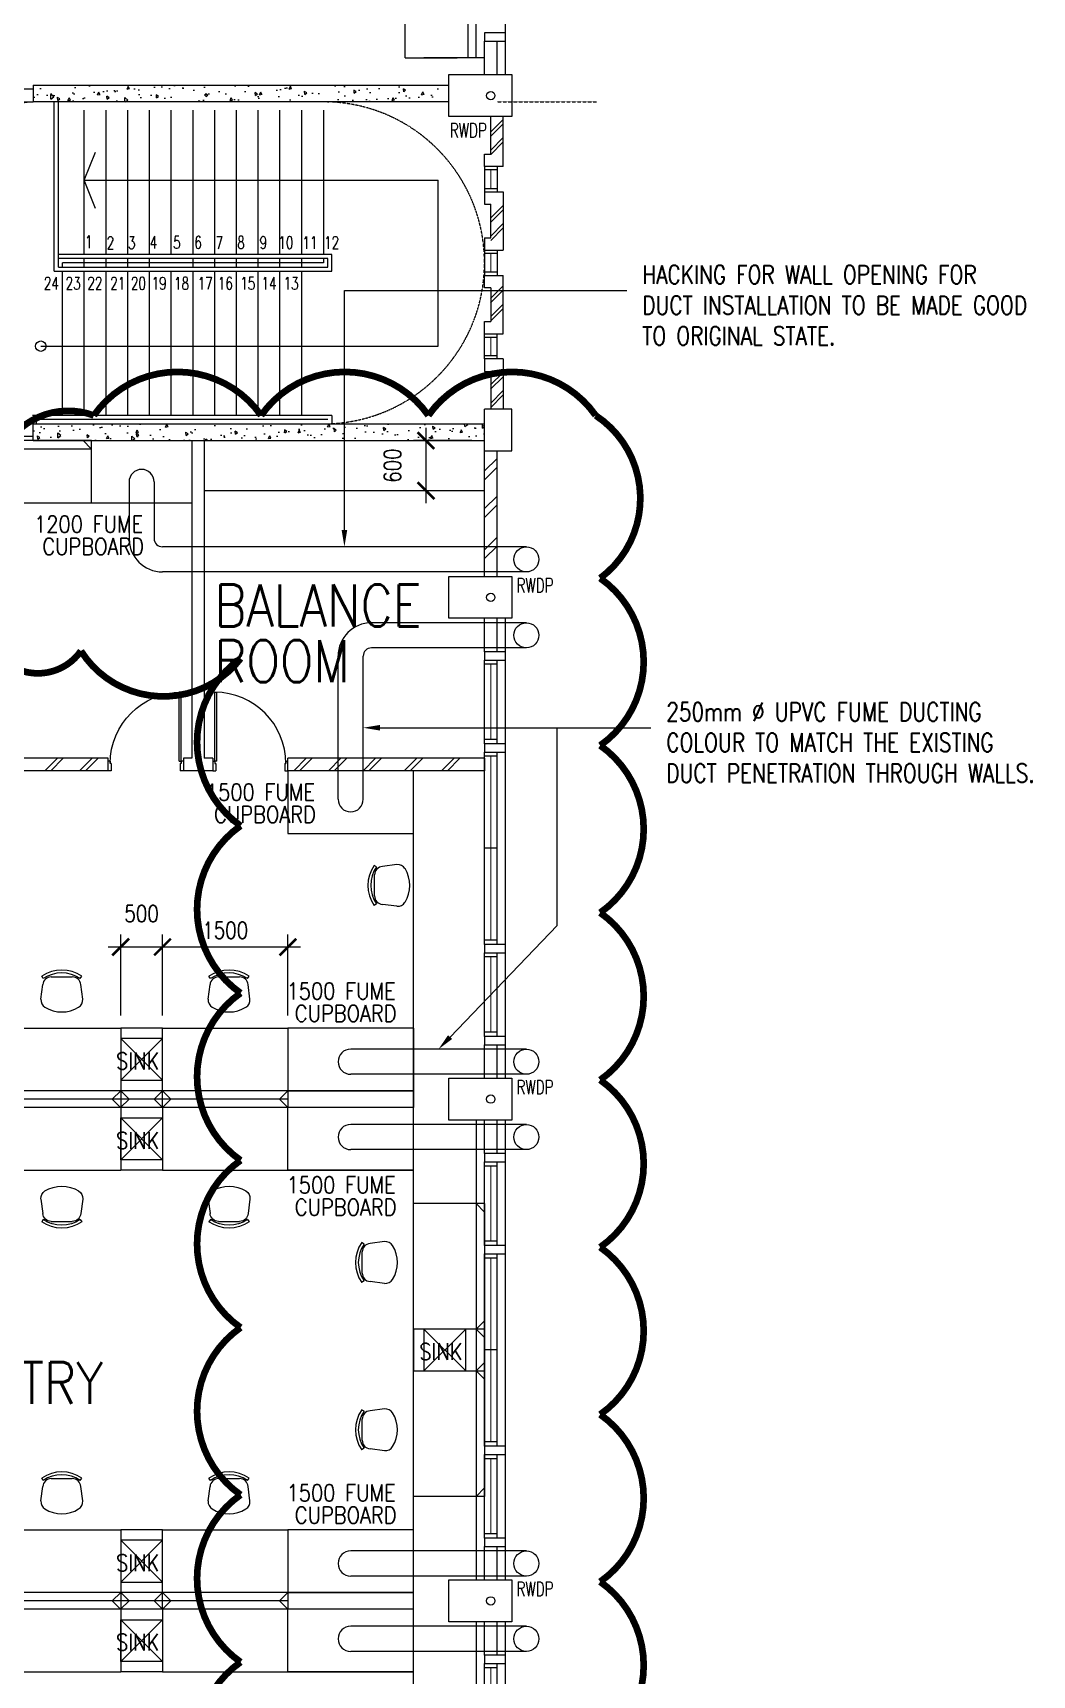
# Model space of a CAD drawing. Extents: x 2687779 to 2997471, y -863049 to -631414.
# Drawn here: x 2828547 to 2840495, y -688496 to -668858 of the extents above; entities that cross this region are included whole.
import ezdxf

# ---------------------------------------------------------------- set-up
doc = ezdxf.new("R2010")
doc.units = 0
doc.header["$LTSCALE"] = 10
doc.header["$MEASUREMENT"] = 0
doc.header["$PDMODE"] = 34
doc.linetypes.add('HIDDEN', pattern=[0.375, 0.25, -0.125])
doc.layers.get('0').update_dxf_attribs({"linetype": 'CONTINUOUS'})
doc.layers.get('DEFPOINTS').update_dxf_attribs({"linetype": 'CONTINUOUS'})
for name, color, linetype in [('COL', 3, 'CONTINUOUS'), ('DR', 7, 'CONTINUOUS'), ('FURN', 1, 'CONTINUOUS'), ('H', 1, 'CONTINUOUS'), ('hatch', 7, 'CONTINUOUS'), ('PL', 5, 'CONTINUOUS'), ('RISERFUME', 1, 'CONTINUOUS'), ('RWDP', 145, 'CONTINUOUS'), ('stair', 7, 'CONTINUOUS'), ('T50', 3, 'CONTINUOUS'), ('WALL', 2, 'CONTINUOUS'), ('WIN', 5, 'CONTINUOUS')]:
    doc.layers.add(name, color=color, linetype=linetype)
doc.styles.add('DIMTEXT', font='romans.shx', dxfattribs={"width": 0.8, "height": 400})
doc.styles.add('ROMANS', font='romans.shx', dxfattribs={"width": 0.8, "height": 100})
doc.styles.get("Standard").update_dxf_attribs({"font": 'ROMANS.SHX'})
doc.dimstyles.new('STANDARD$0', dxfattribs={"dimscale": 0, "dimtxt": 8, "dimasz": 6, "dimexe": 1, "dimexo": 1, "dimgap": 3, "dimtad": 1, "dimdec": 0, "dimlfac": -1, "dimrnd": 1, "dimzin": 0, "dimdsep": 46, "dimtxsty": 'Standard', "dimcen": 0, "dimclrd": 5, "dimclre": 250, "dimadec": 0, "dimazin": 0, "dimtfac": 1, "dimtdec": 4, "dimtofl": 0, "dimtmove": 0, "dimatfit": 3, "dimfxl": 1, "dimtolj": 1, "dimtzin": 0, "dimarcsym": 0})
pattern_1 = [(95, (764375.1, 145976.45), (275.776, 231.40354), [37.5, -412.5]), (40, (764375.1, 145976.45), (-314.996084, 216.884075), [30, -330]), (145.4514, (764398.08, 145995.73), (-39.219734, 448.28764), [31.870095, -350.571056]), (91.1842, (764304.4, 146047.16), (435.8465, 318.80688), [56.25, -618.75]), (141.6356, (764340.7, 146073.7), (-13.94951, 674.85584), [47.80514, -525.8565]), (36.1842, (764304.4, 146047.16), (-13.95003, 674.85583), [45, -495]), (66, (764357.42, 146064.83), (353.385786, 68.69124), [37.5, -412.5]), (11, (764357.42, 146064.83), (-170.354297, 342.40422), [30, -330]), (116.4514, (764386.87, 146070.56), (183.03181, 411.09531), [31.870095, -350.571056]), (82.5, (764375.1, 145976.45), (-113.396593, 121.994909), [0, -326, 0, -335, 0, -331.25]), (52.5, (764375.1, 145976.45), (-46.436471, 232.454725), [0, -191, 0, -318.5, 0, -126.25]), (12.5, (764296.26, 145897.6), (196.709084, 180.760381), [0, -125, 0, -390, 0, -517.5]), (2.5, (764260.9, 145862.25), (170.794992, 241.579903), [0, -162.5, 0, -259, 0, -367.5])]

# ---------------------------------------------------------------- blocks, each defined once
blk = doc.blocks.new('DR900')
at = {"layer": 'DR', "color": 7}
for p, q in [((25, 940), (50, 940)), ((25, 115), (25, 940)), ((50, 115), (50, 940)), ((0, 115), (25, 115)), ((0, 0), (38, 0)), ((50, 115), (25, 115)), ((25, 115), (25, 90)), ((25, 90), (38, 90)), ((38, 90), (38, 0)), ((862, 90), (875, 90)), ((862, 90), (862, 0)), ((862, 0), (900, 0)), ((875, 115), (900, 115)), ((875, 115), (875, 90))]:
    blk.add_line(p, q, dxfattribs=at)
blk.add_arc((25, 90), 850, 0, 90, dxfattribs=at)
blk = doc.blocks.new('_ARCHTICK')
at = {"color": 0, "linetype": 'ByBlock', "const_width": 0.15}
blk.add_lwpolyline([(-0.5, -0.5), (0.5, 0.5)], dxfattribs=at)
blk = doc.blocks.new('*D417')
at = {"layer": 'DEFPOINTS', "color": 0, "linetype": 'Continuous', "transparency": 16777216}
for p in [(2833947, -673733), (2833247, -674333), (2833947, -674333)]:
    blk.add_point(p, dxfattribs=at)
at = {"layer": 'FURN', "color": 7, "linetype": 'Continuous', "lineweight": -2, "transparency": 16777216}
for p, q in [((2833247, -673583), (2833247, -674483)), ((2833797, -673733), (2833097, -673733)), ((2833797, -674333), (2833097, -674333))]:
    blk.add_line(p, q, dxfattribs=at)
at = {"layer": 'FURN', "color": 7, "linetype": 'Continuous', "lineweight": -2, "transparency": 16777216, "xscale": 200, "yscale": 200, "zscale": 200}
for p, rotation in [((2833247, -673733), 90), ((2833247, -674333), 270)]:
    blk.add_blockref('_ARCHTICK', p, dxfattribs=dict(at, rotation=rotation))
at = {"layer": 'FURN', "color": 7, "linetype": 'Continuous', "transparency": 16777216, "insert": (2832847, -674033), "char_height": 200, "attachment_point": 5, "rotation": 90, "style": 'ROMANS'}
blk.add_mtext('\\A1;600', dxfattribs=at)
blk = doc.blocks.new('CHAIR11')
at = {"layer": 'FURN', "color": 1}
for p, q in [((-676, 492), (-653, 318)), ((-176, 492), (-198, 318)), ((-647, 246), (-666, 218)), ((-300, 225), (-552, 225)), ((-205, 246), (-186, 218))]:
    blk.add_line(p, q, dxfattribs=at)
for centre, radius, start, end in [((-426, 260), 385, 58.407, 121.593), ((-574, 501), 102, 121.593, 184.9697), ((-278, 501), 102, 355.0303, 58.407), ((-426, 569), 425, 235.6197, 304.3803), ((-552, 327), 102, 184.9697, 270), ((-426, 569), 391, 235.6197, 304.3803), ((-300, 327), 102, 270, 355.0303)]:
    blk.add_arc(centre, radius, start, end, dxfattribs=at)
blk = doc.blocks.new('*D453')
at = {"layer": 'DEFPOINTS', "color": 0, "linetype": 'Continuous', "transparency": 16777216}
for p in [(2830097, -679790), (2830097, -680758), (2831597, -680758)]:
    blk.add_point(p, dxfattribs=at)
at = {"layer": 'FURN', "color": 7, "linetype": 'Continuous', "lineweight": -2, "transparency": 16777216}
for p, q in [((2830097, -680608), (2830097, -679640)), ((2831597, -680608), (2831597, -679640)), ((2831747, -679790), (2829947, -679790))]:
    blk.add_line(p, q, dxfattribs=at)
at = {"layer": 'FURN', "color": 7, "linetype": 'Continuous', "lineweight": -2, "transparency": 16777216, "xscale": 200, "yscale": 200, "zscale": 200, "rotation": 180}
blk.add_blockref('_ARCHTICK', (2830097, -679790), dxfattribs=at)
at = {"layer": 'FURN', "color": 7, "linetype": 'Continuous', "lineweight": -2, "transparency": 16777216, "xscale": 200, "yscale": 200, "zscale": 200}
blk.add_blockref('_ARCHTICK', (2831597, -679790), dxfattribs=at)
at = {"layer": 'FURN', "color": 7, "linetype": 'Continuous', "transparency": 16777216, "insert": (2830847, -679590), "char_height": 200, "attachment_point": 5, "style": 'ROMANS'}
blk.add_mtext('\\A1;1500', dxfattribs=at)
blk = doc.blocks.new('*D454')
at = {"layer": 'DEFPOINTS', "color": 0, "linetype": 'Continuous', "transparency": 16777216}
for p in [(2829597, -679790), (2829597, -680758), (2830097, -680758)]:
    blk.add_point(p, dxfattribs=at)
at = {"layer": 'FURN', "color": 7, "linetype": 'Continuous', "lineweight": -2, "transparency": 16777216}
for p, q in [((2829597, -680608), (2829597, -679640)), ((2830097, -680608), (2830097, -679640)), ((2830247, -679790), (2829447, -679790))]:
    blk.add_line(p, q, dxfattribs=at)
at = {"layer": 'FURN', "color": 7, "linetype": 'Continuous', "lineweight": -2, "transparency": 16777216, "xscale": 200, "yscale": 200, "zscale": 200, "rotation": 180}
blk.add_blockref('_ARCHTICK', (2829597, -679790), dxfattribs=at)
at = {"layer": 'FURN', "color": 7, "linetype": 'Continuous', "lineweight": -2, "transparency": 16777216, "xscale": 200, "yscale": 200, "zscale": 200}
blk.add_blockref('_ARCHTICK', (2830097, -679790), dxfattribs=at)
at = {"layer": 'FURN', "color": 7, "linetype": 'Continuous', "transparency": 16777216, "insert": (2829847, -679390), "char_height": 200, "attachment_point": 5, "style": 'ROMANS'}
blk.add_mtext('\\A1;500', dxfattribs=at)

msp = doc.modelspace()

# ---------------------------------------------------------------- hatches: boundary and pattern name
at = {"layer": 'hatch', "linetype": 'Continuous'}
h = msp.add_hatch(dxfattribs=at)
h.set_pattern_fill('AR-CONC', color=5, scale=50, angle=45, style=0)
h.set_pattern_definition(pattern_1)
h.paths.add_polyline_path([(2828552, -669483.2), (2833522, -669483.2), (2833522, -669683.2), (2828552, -669683.2)])
h = msp.add_hatch(dxfattribs=at)
h.set_pattern_fill('AR-CONC', color=5, scale=50, angle=45, style=0)
h.set_pattern_definition(pattern_1)
h.paths.add_polyline_path([(2828552, -673533.2), (2828552, -673733.2), (2833947, -673733.2), (2833947, -673533.2)])

# ---------------------------------------------------------------- linework, layer by layer
at = {"color": 9}
for p, q in [((2834197, -669358.2), (2834197, -663858.2)), ((2834197, -681358.2), (2834197, -675858.2)), ((2834197, -687358.2), (2834197, -681858.2)), ((2834197, -693358.2), (2834197, -687858.2))]:
    msp.add_line(p, q, dxfattribs=at)
at = {"layer": 'COL'}
for p, q in [((2828552, -669483.2), (2833522, -669483.2)), ((2828552, -669483.2), (2828552, -669683.2)), ((2833522, -669683.2), (2828552, -669683.2)), ((2833947, -673858.2), (2833947, -673358.2)), ((2834272, -673358.2), (2833947, -673358.2)), ((2834272, -673858.2), (2834272, -673358.2)), ((2828552, -673533.2), (2833947, -673533.2)), ((2828552, -673733.2), (2828552, -673533.2)), ((2828552, -673733.2), (2833947, -673733.2)), ((2833947, -673858.2), (2834272, -673858.2))]:
    msp.add_line(p, q, dxfattribs=at)
for points in [[(2834272, -669858.2), (2833522, -669858.2), (2833522, -669358.2), (2834272, -669358.2)], [(2833522, -675358.2), (2834272, -675358.2), (2834272, -675858.2), (2833522, -675858.2)], [(2833522, -681358.2), (2834272, -681358.2), (2834272, -681858.2), (2833522, -681858.2)], [(2833522, -687358.2), (2834272, -687358.2), (2834272, -687858.2), (2833522, -687858.2)]]:
    msp.add_lwpolyline(points, close=True, dxfattribs=at)
at = {"layer": 'FURN', "linetype": 'Continuous'}
for p, q in [((2833847, -669158.2), (2833847, -665658.2)), ((2832997, -669158.2), (2832997, -667658.2)), ((2833747, -667658.2), (2833747, -669158.2)), ((2833747, -667658.2), (2833747, -669158.2)), ((2832997, -669158.2), (2833622, -669158.2)), ((2833947, -669158.2), (2833222, -669158.2)), ((2829247, -673733.2), (2821597, -673733.2)), ((2829147, -673733.2), (2829246, -673832.2)), ((2827747, -673833.2), (2829247, -673833.2)), ((2833943.5, -674333.2), (2830597, -674333.2)), ((2829247, -674483.2), (2821597, -674483.2)), ((2833097, -693533.2), (2833097, -677683.2)), ((2828097, -680758.2), (2829597, -680758.2)), ((2829597, -680758.2), (2829597, -681708.2)), ((2830097, -680758.2), (2829597, -680758.2)), ((2830097, -681708.2), (2830097, -680758.2)), ((2830097, -680758.2), (2831597, -680758.2)), ((2830097, -680883.2), (2829597, -681383.2)), ((2829597, -680883.2), (2830097, -681383.2)), ((2830097, -680883.2), (2829597, -680883.2)), ((2829597, -680883.2), (2829597, -681383.2)), ((2830097, -681383.2), (2830097, -680883.2)), ((2829597, -681383.2), (2830097, -681383.2)), ((2829847, -681383.2), (2830097, -681383.2)), ((2829597, -681508.2), (2828097, -681508.2)), ((2831597, -681608.2), (2828097, -681608.2)), ((2829597, -681508.2), (2829497, -681608.2)), ((2829497, -681608.2), (2829596, -681707.2)), ((2829596, -681707.2), (2829697, -681608.2)), ((2830097, -681508.2), (2829597, -681508.2)), ((2829697, -681608.2), (2829597, -681508.2)), ((2830097, -681508.2), (2829997, -681608.2)), ((2829997, -681608.2), (2830096, -681707.2)), ((2830096, -681707.2), (2830197, -681608.2)), ((2831597, -681508.2), (2830097, -681508.2)), ((2830197, -681608.2), (2830097, -681508.2)), ((2831597, -681508.2), (2831497, -681608.2)), ((2831497, -681608.2), (2831597, -681708.2)), ((2829597, -681708.2), (2828097, -681708.2)), ((2829597, -681708.2), (2828097, -681708.2)), ((2831597, -681708.2), (2829597, -681708.2)), ((2830097, -681708.2), (2829597, -681708.2)), ((2829597, -681708.2), (2829597, -682458.2)), ((2830097, -682333.2), (2829597, -681833.2)), ((2829597, -682333.2), (2830097, -681833.2)), ((2829597, -682333.2), (2829597, -681833.2)), ((2829597, -681833.2), (2830097, -681833.2)), ((2829847, -681833.2), (2830097, -681833.2)), ((2831597, -681708.2), (2830097, -681708.2)), ((2830097, -681708.2), (2830097, -682458.2)), ((2830097, -681833.2), (2830097, -682333.2)), ((2833847, -681858.2), (2833847, -684358.2)), ((2830097, -682333.2), (2829597, -682333.2)), ((2828097, -682458.2), (2829597, -682458.2)), ((2830097, -682458.2), (2829597, -682458.2)), ((2830097, -682458.2), (2831597, -682458.2)), ((2833097, -684358.2), (2833097, -682858.2)), ((2833947, -682858.2), (2833097, -682858.2)), ((2833847, -682858.2), (2833947, -682958.2)), ((2833947, -682858.2), (2833947, -686358.2)), ((2833947, -684358.2), (2833097, -684358.2)), ((2833097, -684358.2), (2833097, -684858.2)), ((2833222, -684358.2), (2833722, -684858.2)), ((2833222, -684858.2), (2833722, -684358.2)), ((2833222, -684358.2), (2833222, -684858.2)), ((2833722, -684608.2), (2833722, -684358.2)), ((2833722, -684858.2), (2833722, -684358.2)), ((2833947, -684258.2), (2833847, -684358.2)), ((2833847, -684358.2), (2833847, -684858.2)), ((2833847, -684358.2), (2833947, -684458.2)), ((2833947, -684758.2), (2833847, -684858.2)), ((2833097, -684858.2), (2833947, -684858.2)), ((2833097, -686358.2), (2833097, -684858.2)), ((2833847, -684858.2), (2833847, -687358.2)), ((2833847, -684858.2), (2833947, -684958.2)), ((2833947, -686258.2), (2833847, -686358.2)), ((2833947, -686358.2), (2833097, -686358.2)), ((2833722, -686358.2), (2833222, -686358.2)), ((2828097, -686758.2), (2829597, -686758.2)), ((2829597, -686758.2), (2829597, -687708.2)), ((2830097, -686758.2), (2829597, -686758.2)), ((2830097, -686883.2), (2829597, -687383.2)), ((2829597, -686883.2), (2830097, -687383.2)), ((2830097, -686883.2), (2829597, -686883.2)), ((2829597, -686883.2), (2829597, -687383.2)), ((2830097, -687708.2), (2830097, -686758.2)), ((2830097, -686758.2), (2831597, -686758.2)), ((2830097, -687383.2), (2830097, -686883.2)), ((2829597, -687508.2), (2828097, -687508.2)), ((2829597, -687508.2), (2829497, -687608.2)), ((2829597, -687383.2), (2830097, -687383.2)), ((2830097, -687508.2), (2829597, -687508.2)), ((2829697, -687608.2), (2829597, -687508.2)), ((2829847, -687383.2), (2830097, -687383.2)), ((2830097, -687508.2), (2829997, -687608.2)), ((2831597, -687508.2), (2830097, -687508.2)), ((2830197, -687608.2), (2830097, -687508.2)), ((2831597, -687508.2), (2831497, -687608.2)), ((2831597, -687608.2), (2828097, -687608.2)), ((2829597, -687708.2), (2828097, -687708.2)), ((2829597, -687708.2), (2828097, -687708.2)), ((2829497, -687608.2), (2829596, -687707.2)), ((2829596, -687707.2), (2829697, -687608.2)), ((2831597, -687708.2), (2829597, -687708.2)), ((2830097, -687708.2), (2829597, -687708.2)), ((2829597, -687708.2), (2829597, -688458.2)), ((2829997, -687608.2), (2830096, -687707.2)), ((2830096, -687707.2), (2830197, -687608.2)), ((2831597, -687708.2), (2830097, -687708.2)), ((2830097, -687708.2), (2830097, -688458.2)), ((2831497, -687608.2), (2831597, -687708.2)), ((2830097, -688333.2), (2829597, -687833.2)), ((2829597, -688333.2), (2830097, -687833.2)), ((2829597, -688333.2), (2829597, -687833.2)), ((2829597, -687833.2), (2830097, -687833.2)), ((2829847, -687833.2), (2830097, -687833.2)), ((2830097, -687833.2), (2830097, -688333.2)), ((2833847, -687858.2), (2833847, -693358.2)), ((2828097, -688458.2), (2829597, -688458.2)), ((2830097, -688333.2), (2829597, -688333.2)), ((2830097, -688458.2), (2829597, -688458.2)), ((2830097, -688458.2), (2831597, -688458.2))]:
    msp.add_line(p, q, dxfattribs=at)
at = {"layer": 'FURN', "color": 10, "linetype": 'Continuous'}
for p, q in [((2829247, -673733.2), (2830447, -673733.2)), ((2829247, -674483.2), (2829247, -673733.2)), ((2830447, -673733.2), (2830447, -674483.2)), ((2830447, -674483.2), (2829247, -674483.2))]:
    msp.add_line(p, q, dxfattribs=at)
at = {"layer": 'H'}
for p, q in [((2834019.9, -670044), (2834169.9, -669894)), ((2834019.9, -670095.7), (2834169.9, -669945.7)), ((2834022, -670260.7), (2834172, -670110.7)), ((2834022, -670312.4), (2834172, -670162.4)), ((2834019.9, -671072.6), (2834169.9, -670922.6)), ((2834019.9, -671124.3), (2834169.9, -670974.3)), ((2834022, -671289.4), (2834172, -671139.4)), ((2834022, -671341), (2834172, -671191)), ((2834019.9, -672035.1), (2834169.9, -671885.1)), ((2834019.9, -672086.8), (2834169.9, -671936.8)), ((2834022, -672251.9), (2834172, -672101.9)), ((2834022, -672303.5), (2834172, -672153.5)), ((2834019.9, -673068.3), (2834169.9, -672918.3)), ((2834019.9, -673120), (2834169.9, -672970)), ((2834022, -673285), (2834172, -673135)), ((2834022, -673336.7), (2834172, -673186.7)), ((2828840.7, -677533.2), (2828690.7, -677683.2)), ((2828911.4, -677533.2), (2828761.4, -677683.2)), ((2829255.5, -677533.2), (2829105.5, -677683.2)), ((2829326.2, -677533.2), (2829176.2, -677683.2)), ((2831816.2, -677533.2), (2831666.2, -677683.2)), ((2831886.9, -677533.2), (2831736.9, -677683.2)), ((2832229.9, -677533.2), (2832079.9, -677683.2)), ((2832300.6, -677533.2), (2832150.6, -677683.2)), ((2832644.7, -677533.2), (2832494.7, -677683.2)), ((2832715.4, -677533.2), (2832565.4, -677683.2)), ((2833137.6, -677533.2), (2832987.6, -677683.2)), ((2833208.3, -677533.2), (2833058.3, -677683.2)), ((2833582.4, -677533.2), (2833432.4, -677683.2)), ((2833653.1, -677533.2), (2833503.1, -677683.2))]:
    msp.add_line(p, q, dxfattribs=at)
at = {"layer": 'hatch', "color": 1}
for p, q in [((2833947, -674097.2), (2834097, -673947.2)), ((2833947, -674203.3), (2834097, -674053.3)), ((2833947, -674546.8), (2834097, -674396.8)), ((2833947, -674652.8), (2834097, -674502.8)), ((2833947, -675038.8), (2834097, -674888.8)), ((2833947, -675144.8), (2834097, -674994.8))]:
    msp.add_line(p, q, dxfattribs=at)
at = {"layer": 'PL', "color": 5}
for p, q in [((2833947, -670458.2), (2833947, -670758.2)), ((2834097, -670496.2), (2833947, -670496.2)), ((2834097, -670458.2), (2834097, -670758.2)), ((2833947, -671458.2), (2833947, -671758.2)), ((2834097, -671496.2), (2833947, -671496.2)), ((2834097, -671458.2), (2834097, -671758.2)), ((2834097, -671720.2), (2833947, -671720.2)), ((2833945.6, -672758.2), (2833945.6, -672458.2)), ((2834097, -672758.2), (2834097, -672458.2)), ((2834097, -672720.2), (2833947, -672720.2))]:
    msp.add_line(p, q, dxfattribs=at)
at = {"layer": 'RISERFUME', "color": 7, "linetype": 'Continuous'}
for p, q in [((2832272.2, -674804.3), (2832272.2, -671939)), ((2832272.2, -671939), (2835647, -671939)), ((2832697, -677167.6), (2835934, -677167.6)), ((2834814, -679532), (2834814, -677167.6)), ((2833535.6, -680866.7), (2834814, -679532))]:
    msp.add_line(p, q, dxfattribs=at)
at = {"layer": 'RISERFUME', "color": 10, "linetype": 'Continuous'}
for p, q in [((2829697, -674227.9), (2829697, -674904.3)), ((2829997, -674227.9), (2829997, -674904.3)), ((2834447.4, -675004.3), (2830097, -675004.3)), ((2834447.4, -675304.3), (2830097, -675304.3, 0)), ((2834447.4, -675912.1), (2832597, -675912.1)), ((2832197, -678023.2), (2832197, -676307.1)), ((2832497, -678023.2), (2832497, -676312.1)), ((2834447.4, -676212.1), (2832597, -676212.1)), ((2833097, -677683.2), (2831597, -677683.2)), ((2831597, -677683.2), (2831597, -678433.2)), ((2833097, -678433.2), (2833097, -677683.2)), ((2833097, -678433.2), (2833097, -677683.2)), ((2831597, -678433.2), (2833097, -678433.2)), ((2833097, -680758.2), (2831597, -680758.2)), ((2831597, -680758.2), (2831597, -681708.2)), ((2833097, -681508.2), (2833097, -680758.2)), ((2833097, -680758.2), (2833097, -681708.2)), ((2834447.4, -681011.1), (2832347, -681011.1)), ((2834447.4, -681311.1), (2832347, -681311.1)), ((2833097, -681508.2), (2831597, -681508.2)), ((2831597, -681508.2), (2833097, -681508.2)), ((2833097, -682358.2), (2833097, -681608.2)), ((2831597, -682458.2), (2831597, -681708.2)), ((2833097, -681708.2), (2831597, -681708.2)), ((2833097, -682458.2), (2833097, -681708.2)), ((2834447.4, -681912.1), (2832347, -681912.1)), ((2834447.4, -682212.1), (2832347, -682212.1)), ((2833097, -682458.2), (2831597, -682458.2)), ((2831597, -682458.2), (2833097, -682458.2)), ((2833097, -686758.2), (2831597, -686758.2)), ((2831597, -686758.2), (2831597, -687708.2)), ((2833097, -687508.2), (2833097, -686758.2)), ((2834447.4, -687011.1), (2832347, -687011.1)), ((2834447.4, -687311.1), (2832347, -687311.1)), ((2833097, -687508.2), (2831597, -687508.2)), ((2831597, -687508.2), (2833097, -687508.2)), ((2831597, -688458.2), (2831597, -687708.2)), ((2833097, -687708.2), (2831597, -687708.2)), ((2833097, -688358.2), (2833097, -687608.2)), ((2833097, -688458.2), (2833097, -687708.2)), ((2834447.4, -687912.1), (2832347, -687912.1)), ((2834447.4, -688212.1), (2832347, -688212.1)), ((2833097, -688458.2), (2831597, -688458.2)), ((2831597, -688458.2), (2833097, -688458.2))]:
    msp.add_line(p, q, dxfattribs=at)
at = {"layer": 'RISERFUME', "color": 3, "linetype": 'Continuous', "const_width": 80}
msp.add_lwpolyline([(2831031, -690340.2, -0.5205671), (2831031, -688340.2, -0.5205671), (2831031, -686340.2, -0.5205671), (2831031, -684340.2, -0.5205671), (2831031, -682340.2, -0.5205671), (2831031, -680340.2, -0.5205671), (2831031, -678340.2, -0.5205671), (2831031, -676340.2, -0.5205671), (2829122.1, -676249.1, -0.5205671), (2828092.1, -676249.1, -0.5205671), (2828092.1, -674249.1, -0.5205671), (2829276.2, -673433.2, -0.5205671), (2831276.2, -673433.2, -0.5205671), (2833276.2, -673433.2, -0.5205671), (2835276.2, -673433.2, -0.5205671), (2835330, -675379.4, -0.5205671), (2835330, -677379.4, -0.5205671), (2835330, -679379.4, -0.5205671), (2835330, -681379.4, -0.5205671), (2835330, -683379.4, -0.5205671), (2835330, -685379.4, -0.5205671), (2835330, -687379.4, -0.5205671), (2835330, -689379.4, -0.5205671)], format="xyb", dxfattribs=at)
at = {"layer": 'RISERFUME', "color": 10, "linetype": 'Continuous', "ltscale": 100}
msp.add_circle((2834447.4, -675154.3), 150, dxfattribs=at)
at = {"layer": 'RISERFUME', "color": 10, "linetype": 'Continuous'}
for centre in [(2834447.4, -676062.1), (2834447.4, -681161.1), (2834447.4, -682062.1), (2834447.4, -687161.1), (2834447.4, -688062.1)]:
    msp.add_circle(centre, 150, dxfattribs=at)
for centre, radius, start, end in [((2829847, -674227.9, 0), 150, 0, 180), ((2832597, -676312.1), 400, 90, 180), ((2832597, -676312.1), 100, 90, 180), ((2832347, -678023.2), 150, 180, 0), ((2832347, -681161.1), 150, 90, 270), ((2832347, -682062.1), 150, 90, 270), ((2832347, -687161.1), 150, 90, 270), ((2832347, -688062.1), 150, 90, 270)]:
    msp.add_arc(centre, radius, start, end, dxfattribs=at)
at = {"layer": 'RISERFUME', "color": 10, "linetype": 'Continuous', "ltscale": 100}
for radius in [400, 100]:
    msp.add_arc((2830097, -674904.3, 0), radius, 180, 270, dxfattribs=at)
at = {"layer": 'RISERFUME', "color": 7, "linetype": 'Continuous'}
for points in [[(2832305.5, -674804.3), (2832238.9, -674804.3), (2832272.2, -675004.3)], [(2832697, -677201), (2832697, -677134.3), (2832497, -677167.6)], [(2833559.6, -680889.7), (2833511.5, -680843.6), (2833397.2, -681011.1)]]:
    msp.add_solid(points, dxfattribs=at)
at = {"layer": 'RWDP', "color": 142, "linetype": 'Continuous'}
for centre in [(2834022, -669609.1), (2834022, -675608.2), (2834022, -681608.2), (2834022, -687608.2)]:
    msp.add_circle(centre, 50, dxfattribs=at)
at = {"layer": 'stair', "color": 193}
for p, q in [((2828802, -671708.2), (2828802, -669683.2)), ((2828852, -671658.2), (2828852, -669683.2)), ((2832122, -671508.2), (2828852, -671508.2)), ((2832072, -671558.2), (2828852, -671558.2)), ((2832072, -671658.2), (2832072, -671558.2)), ((2832122, -671708.2), (2832122, -671508.2)), ((2828802, -671708.2), (2832122, -671708.2)), ((2828852, -671658.2), (2832072, -671658.2)), ((2832122, -673433.2), (2828542, -673433.2)), ((2828592, -673533.2), (2828592, -673483.2)), ((2832072, -673483.2), (2828592, -673483.2)), ((2832122, -673433.2), (2832122, -673533.2))]:
    msp.add_line(p, q, dxfattribs=at)
at = {"layer": 'stair'}
for p, q in [((2829162, -671508.2), (2829162, -669783.2)), ((2829422, -671508.2), (2829422, -669783.2)), ((2829682, -671508.2), (2829682, -669783.2)), ((2829942, -671508.2), (2829942, -669783.2)), ((2830202, -671508.2), (2830202, -669783.2)), ((2830462, -671508.2), (2830462, -669783.2)), ((2830722, -671508.2), (2830722, -669783.2)), ((2830982, -671508.2), (2830982, -669783.2)), ((2831242, -671508.2), (2831242, -669783.2)), ((2831502, -671508.2), (2831502, -669783.2)), ((2831762, -671508.2), (2831762, -669783.2)), ((2832022, -669783.2), (2832022, -671508.2)), ((2829162, -670620.7), (2833394.6, -670620.7)), ((2833394.6, -672604.8), (2833394.6, -670620.7)), ((2829197, -671608.2), (2828902, -671608.2)), ((2828902, -671658.2), (2828902, -671608.2)), ((2829162, -671608.2), (2829162, -671558.2)), ((2832022, -671608.2), (2829162, -671608.2)), ((2829162, -671658.2), (2829162, -671608.2)), ((2829422, -671608.2), (2829422, -671558.2)), ((2829422, -671658.2), (2829422, -671608.2)), ((2829682, -671608.2), (2829682, -671558.2)), ((2829682, -671608.2), (2829682, -671558.2)), ((2829682, -671658.2), (2829682, -671608.2)), ((2829942, -671608.2), (2829942, -671558.2)), ((2829942, -671608.2), (2829942, -671558.2)), ((2829942, -671658.2), (2829942, -671608.2)), ((2832022, -671608.2), (2830222.7, -671608.2)), ((2830462, -671608.2), (2830462, -671558.2)), ((2830462, -671658.2), (2830462, -671608.2)), ((2830462, -671658.2), (2830462, -671612.5)), ((2830722, -671608.2), (2830722, -671558.2)), ((2830722, -671658.2), (2830722, -671608.2)), ((2830722, -671658.2), (2830722, -671608.2)), ((2830982, -671608.2), (2830982, -671558.2)), ((2830982, -671658.2), (2830982, -671608.2)), ((2830982, -671658.2), (2830982, -671608.2)), ((2831242, -671608.2), (2831242, -671558.2)), ((2831242, -671658.2), (2831242, -671608.2)), ((2831242, -671658.2), (2831242, -671608.2)), ((2831502, -671608.2), (2831502, -671558.2)), ((2831502, -671658.2), (2831502, -671608.2)), ((2831502, -671658.2), (2831502, -671608.2)), ((2831762, -671608.2), (2831762, -671558.2)), ((2831762, -671658.2), (2831762, -671558.2)), ((2831762, -671658.2), (2831762, -671608.2)), ((2831762, -671658.2), (2831762, -671608.2)), ((2832022, -671558.2), (2832022, -671608.2)), ((2828902, -673433.2), (2828902, -671708.2)), ((2829162, -673433.2), (2829162, -671708.2)), ((2829422, -673433.2), (2829422, -671708.2)), ((2829682, -673433.2), (2829682, -671708.2)), ((2829942, -673433.2), (2829942, -671708.2)), ((2830202, -673433.2), (2830202, -671708.2)), ((2830462, -673433.2), (2830462, -671708.2)), ((2830722, -673433.2), (2830722, -671708.2)), ((2830982, -673433.2), (2830982, -671708.2)), ((2831242, -673433.2), (2831242, -671708.2)), ((2831502, -673433.2), (2831502, -671708.2)), ((2831762, -673433.2), (2831762, -671708.2)), ((2828642, -672604.8), (2833394.6, -672604.8))]:
    msp.add_line(p, q, dxfattribs=at)
at = {"layer": 'stair', "color": 5, "linetype": 'HIDDEN'}
msp.add_line((2834097, -669683.2), (2835288, -669683.2), dxfattribs=at)
at = {"layer": 'stair', "color": 4, "linetype": 'Continuous'}
msp.add_lwpolyline([(2829296.8, -670957.8), (2829162, -670620.7), (2829296.8, -670283.6)], dxfattribs=at)
at = {"layer": 'stair', "color": 2, "linetype": 'Continuous'}
msp.add_circle((2828642, -672604.8), 62.5, dxfattribs=at)
at = {"layer": 'stair', "color": 1, "linetype": 'HIDDEN'}
for centre, start, end in [((2828642, -671608.2), 90, 270), ((2832022, -671608.2), 270, 90)]:
    msp.add_arc(centre, 1925, start, end, dxfattribs=at)
at = {"layer": 'WALL'}
for p, q in [((2833947, -669358.2), (2833947, -668958.2)), ((2834097, -669358.2), (2834097, -668958.2)), ((2828552, -669533.2), (2824397, -669533.2)), ((2826322, -669683.2), (2828552, -669683.2)), ((2834172, -670458.2), (2834172, -669858.2)), ((2833947, -670308.2), (2834022, -670308.2)), ((2833947, -670458.2), (2833947, -670308.2)), ((2834172, -670458.2), (2833947, -670458.2)), ((2833947, -670758.2), (2833947, -670908.2)), ((2833947, -670758.2), (2834172, -670758.2)), ((2834172, -670758.2), (2834172, -671458.2)), ((2833947, -670908.2), (2834022, -670908.2)), ((2834022, -671308.2), (2834022, -670908.2)), ((2833947, -671308.2), (2834022, -671308.2)), ((2834172, -672458.2), (2834172, -671758.2)), ((2834022, -671908.2), (2833947, -671908.2)), ((2834022, -671908.2), (2834022, -672308.2)), ((2833947, -672458.2), (2833947, -672308.2)), ((2833947, -672308.2), (2834022, -672308.2)), ((2833947, -672458.2), (2834172, -672458.2)), ((2834172, -672758.2), (2833947, -672758.2)), ((2833947, -672758.2), (2833947, -672908.2)), ((2834172, -672758.2), (2834172, -673358.2)), ((2833947, -672908.2), (2834022, -672908.2)), ((2834022, -672908.2), (2834022, -673358.2)), ((2828552, -673683.2), (2821597, -673683.2)), ((2830447, -673733.2), (2830447, -677533.2)), ((2830597, -673733.2), (2830597, -677533.2)), ((2833947, -675358.2), (2833947, -673858.2)), ((2834097, -675358.2), (2834097, -673858.2)), ((2833947, -676258.2), (2833947, -675858.2)), ((2834097, -676258.2), (2834097, -675858.2)), ((2829447, -677683.2), (2821447, -677683.2)), ((2829447, -677533.2), (2821597, -677533.2)), ((2829447, -677683.2), (2829447, -677533.2)), ((2830447, -677533.2), (2830347, -677533.2)), ((2830347, -677533.2), (2830347, -677683.2)), ((2830697, -677683.2), (2830347, -677683.2)), ((2830697, -677533.2), (2830597, -677533.2)), ((2830697, -677533.2), (2830597, -677533.2)), ((2830697, -677533.2), (2830697, -677683.2)), ((2833947, -677533.2), (2831597, -677533.2)), ((2831597, -677683.2), (2831597, -677533.2)), ((2833947, -677683.2), (2831597, -677683.2)), ((2833947, -677533.2), (2833947, -677683.2)), ((2833947, -681358.2), (2833947, -680958.2)), ((2834097, -681358.2), (2834097, -680958.2)), ((2833947, -682258.2), (2833947, -681858.2)), ((2834097, -682258.2), (2834097, -681858.2)), ((2833947, -687358.2), (2833947, -686958.2)), ((2834097, -687358.2), (2834097, -686958.2)), ((2833947, -688258.2), (2833947, -687858.2)), ((2834097, -688258.2), (2834097, -687858.2))]:
    msp.add_line(p, q, dxfattribs=at)
for points in [[(2834197, -668858.2), (2833947, -668858.2), (2833947, -668958.2), (2834197, -668958.2)], [(2834197, -676258.2), (2833947, -676258.2), (2833947, -676358.2), (2834197, -676358.2)], [(2834197, -677358.2), (2833947, -677358.2), (2833947, -677458.2), (2834197, -677458.2)], [(2834197, -679758.2), (2833947, -679758.2), (2833947, -679858.2), (2834197, -679858.2)], [(2834197, -680858.2), (2833947, -680858.2), (2833947, -680958.2), (2834197, -680958.2)], [(2834197, -682258.2), (2833947, -682258.2), (2833947, -682358.2), (2834197, -682358.2)], [(2834197, -683358.2), (2833947, -683358.2), (2833947, -683458.2), (2834197, -683458.2)], [(2834197, -685758.2), (2833947, -685758.2), (2833947, -685858.2), (2834197, -685858.2)], [(2834197, -686858.2), (2833947, -686858.2), (2833947, -686958.2), (2834197, -686958.2)], [(2834197, -688258.2), (2833947, -688258.2), (2833947, -688358.2), (2834197, -688358.2)]]:
    msp.add_lwpolyline(points, close=True, dxfattribs=at)
for points in [[(2834022, -670308.2), (2834022, -669858.2)], [(2833947, -671308.2), (2833947, -671458.2), (2834172, -671458.2)], [(2833947, -671908.2), (2833947, -671758.2), (2834172, -671758.2)]]:
    msp.add_lwpolyline(points, dxfattribs=at)
at = {"layer": 'WIN'}
for p, q in [((2833947, -670720.2), (2834097, -670720.2)), ((2833947, -670908.2), (2834022, -670908.2)), ((2833947, -672496.2), (2834097, -672496.2)), ((2833947, -677358.2), (2833947, -676358.2)), ((2834097, -676408.2), (2833947, -676408.2)), ((2834097, -677358.2), (2834097, -676358.2)), ((2834097, -677308.2), (2833947, -677308.2)), ((2833947, -679758.2), (2833947, -677458.2)), ((2834097, -677508.2), (2833947, -677508.2)), ((2834097, -679758.2), (2834097, -677458.2)), ((2834097, -678608.2), (2833947, -678608.2)), ((2834097, -679708.2), (2833947, -679708.2)), ((2833947, -680858.2), (2833947, -679858.2)), ((2834097, -680858.2), (2834097, -679858.2)), ((2834097, -679908.2), (2833947, -679908.2)), ((2834097, -680808.2), (2833947, -680808.2)), ((2833947, -683358.2), (2833947, -682358.2)), ((2834097, -682408.2), (2833947, -682408.2)), ((2834097, -683358.2), (2834097, -682358.2)), ((2834097, -683308.2), (2833947, -683308.2)), ((2833947, -685758.2), (2833947, -683458.2)), ((2834097, -683508.2), (2833947, -683508.2)), ((2834097, -685758.2), (2834097, -683458.2)), ((2834097, -684608.2), (2833947, -684608.2)), ((2834097, -685708.2), (2833947, -685708.2)), ((2833947, -686858.2), (2833947, -685858.2)), ((2834097, -685908.2), (2833947, -685908.2)), ((2834097, -686858.2), (2834097, -685858.2)), ((2834097, -686808.2), (2833947, -686808.2)), ((2833947, -689358.2), (2833947, -688358.2)), ((2834097, -688408.2), (2833947, -688408.2)), ((2834097, -689358.2), (2834097, -688358.2))]:
    msp.add_line(p, q, dxfattribs=at)
at = {"layer": 'WIN', "const_width": 10, "flags": 128}
for points in [[(2834022, -670496.2), (2834022, -670720.2)], [(2834022, -671496.2), (2834022, -671720.2)], [(2834022, -672720.2), (2834022, -672496.2)], [(2834022, -677308.2), (2834022, -676408.2)], [(2834022, -679708.2), (2834022, -677508.2)], [(2834022, -679908.2), (2834022, -680808.2)], [(2834022, -683308.2), (2834022, -682408.2)], [(2834022, -685708.2), (2834022, -683508.2)], [(2834022, -685908.2), (2834022, -686808.2)], [(2834022, -689308.2), (2834022, -688408.2)]]:
    msp.add_lwpolyline(points, dxfattribs=at)

# ---------------------------------------------------------------- block references
at = {"linetype": 'Continuous'}
for p, rotation in [((2832408.6, -679479), 270), ((2828467.1, -679921.5), 180), ((2830467.1, -679921.5), 180), ((2832260.4, -683988.1), 270), ((2832260.4, -685988.1), 270), ((2828467.1, -685921.5), 180), ((2830467.1, -685921.5), 180)]:
    msp.add_blockref('CHAIR11', p, dxfattribs=dict(at, rotation=rotation))
at = {"linetype": 'Continuous', "xscale": -1}
for p in [(2828467.1, -683294.8), (2830467.1, -683294.8)]:
    msp.add_blockref('CHAIR11', p, dxfattribs=at)
at = {"layer": 'DR', "linetype": 'Continuous', "xscale": -1}
msp.add_blockref('DR900', (2830347, -677683.2), dxfattribs=at)
at = {"layer": 'DR', "linetype": 'Continuous'}
msp.add_blockref('DR900', (2830697, -677683.2), dxfattribs=at)

# ---------------------------------------------------------------- texts
at = {"layer": 'FURN', "linetype": 'Continuous', "style": 'ROMANS', "width": 0.85}
for s, p in [('1200 FUME', (2828562.3, -674833.6)), ('CUPBOARD', (2828660.3, -675100.6)), ('1500 FUME', (2830616.8, -678038.6)), ('CUPBOARD', (2830714.8, -678305.6)), ('1500 FUME', (2831581.3, -680416.6)), ('CUPBOARD', (2831679.3, -680683.6)), ('1500 FUME', (2831581.3, -682734.6)), ('CUPBOARD', (2831679.3, -683001.6)), ('1500 FUME', (2831581.3, -686416.6)), ('CUPBOARD', (2831679.3, -686683.6))]:
    msp.add_text(s, height=200, dxfattribs=at).set_placement(p)
at = {"layer": 'FURN', "color": 7, "style": 'ROMANS', "width": 0.85}
for p in [(2829542.8, -681252.5), (2829542.8, -682202.5), (2833167.8, -684727.5), (2829542.8, -687252.5), (2829542.8, -688202.5)]:
    msp.add_text('SINK', height=200, dxfattribs=at).set_placement(p)
at = {"layer": 'FURN', "color": 7, "linetype": 'Continuous', "char_height": 220, "width": 5025, "attachment_point": 1, "style": 'DIMTEXT'}
for s, insert in [('\\A1;HACKING FOR WALL OPENING FOR DUCT INSTALLATION TO BE MADE GOOD TO ORIGINAL STATE.', (2835833, -671638.3, 0)), ('\\A1;250mm %%C UPVC FUME DUCTING COLOUR TO MATCH THE EXISTING DUCT PENETRATION THROUGH WALLS.', (2836120, -676867, 0))]:
    msp.add_mtext(s, dxfattribs=dict(at, insert=insert))
at = {"layer": 'RWDP', "color": 142, "style": 'ROMANS', "width": 0.7}
for p in [(2833531.1, -670109.6), (2834329.1, -675550.6), (2834329.1, -681550.6), (2834329.1, -687550.6)]:
    msp.add_text('RWDP', height=170, dxfattribs=at).set_placement(p)
at = {"layer": 'stair', "color": 7, "linetype": 'Continuous', "style": 'ROMANS', "width": 0.7}
for s, p in [('1', (2829170.2, -671433.2)), ('2', (2829429.7, -671443.7)), ('3', (2829684.3, -671443.7)), ('4', (2829944.8, -671438.4)), ('5', (2830224.3, -671438.4)), ('6', (2830477.7, -671438.4)), ('7', (2830731.3, -671443.2)), ('8', (2830990.8, -671440.7)), ('9', (2831257.2, -671440.7)), ('10', (2831481.8, -671441.7)), ('11', (2831769.8, -671441.7)), ('12', (2832029.8, -671441.7)), ('24', (2828678.4, -671928.4)), ('23', (2828939.1, -671928.4)), ('22', (2829199.1, -671928.4)), ('21', (2829472.4, -671928.4)), ('20', (2829719.1, -671928.4)), ('19', (2829966.9, -671928.4)), ('18', (2830234.8, -671928.4)), ('17', (2830517.5, -671928.4)), ('16', (2830759, -671928.4)), ('15', (2831026.6, -671928.4)), ('14', (2831280.8, -671928.4)), ('13', (2831544.5, -671928.4))]:
    msp.add_text(s, height=150, dxfattribs=at).set_placement(p)
at = {"layer": 'T50', "style": 'ROMANS', "width": 0.85}
for s, p in [('BALANCE', (2830718.3, -675955.6)), ('ROOM', (2830717.7, -676621.5)), ('CHEMISTRY', (2826313, -685254))]:
    msp.add_text(s, height=500, dxfattribs=at).set_placement(p)

# ---------------------------------------------------------------- dimensions: what is measured, and where the dimension line sits
at = {"layer": 'FURN', "linetype": 'Continuous'}
dim = msp.add_linear_dim(base=(2833246.5, -674333.2), p1=(2833947, -673733.2), p2=(2833947, -674333.2), angle=90, dimstyle='STANDARD$0', override={"dimscale": 100, "dimtxt": 2, "dimasz": 2, "dimexe": 1.5, "dimexo": 1.5, "dimgap": 1, "dimtxsty": 'ROMANS', "dimblk": 'ARCHTICK', "dimdle": 1.5, "dimclrd": 7, "dimclre": 7, "dimclrt": 7, "dimtdec": 0, "dimtmove": 2}, dxfattribs=at)
dim.commit()
dim.dimension.update_dxf_attribs({"geometry": '*D417', "text_midpoint": (2832846.5, -674033.2)})
for base, p1, p2, picture, middle in [((2829597, -679790.2), (2830097, -680758.2), (2829597, -680758.2), '*D454', (2829847, -679390.2)), ((2830097, -679790.2), (2831597, -680758.2), (2830097, -680758.2), '*D453', (2830847, -679590.2))]:
    dim = msp.add_linear_dim(base=base, p1=p1, p2=p2, dimstyle='STANDARD$0', override={"dimscale": 100, "dimtxt": 2, "dimasz": 2, "dimexe": 1.5, "dimexo": 1.5, "dimgap": 1, "dimtxsty": 'ROMANS', "dimblk": 'ARCHTICK', "dimdle": 1.5, "dimclrd": 7, "dimclre": 7, "dimclrt": 7, "dimtdec": 0, "dimtmove": 2}, dxfattribs=at)
    dim.commit()
    dim.dimension.update_dxf_attribs({"geometry": picture, "text_midpoint": middle})

doc.saveas('drawing.dxf')
